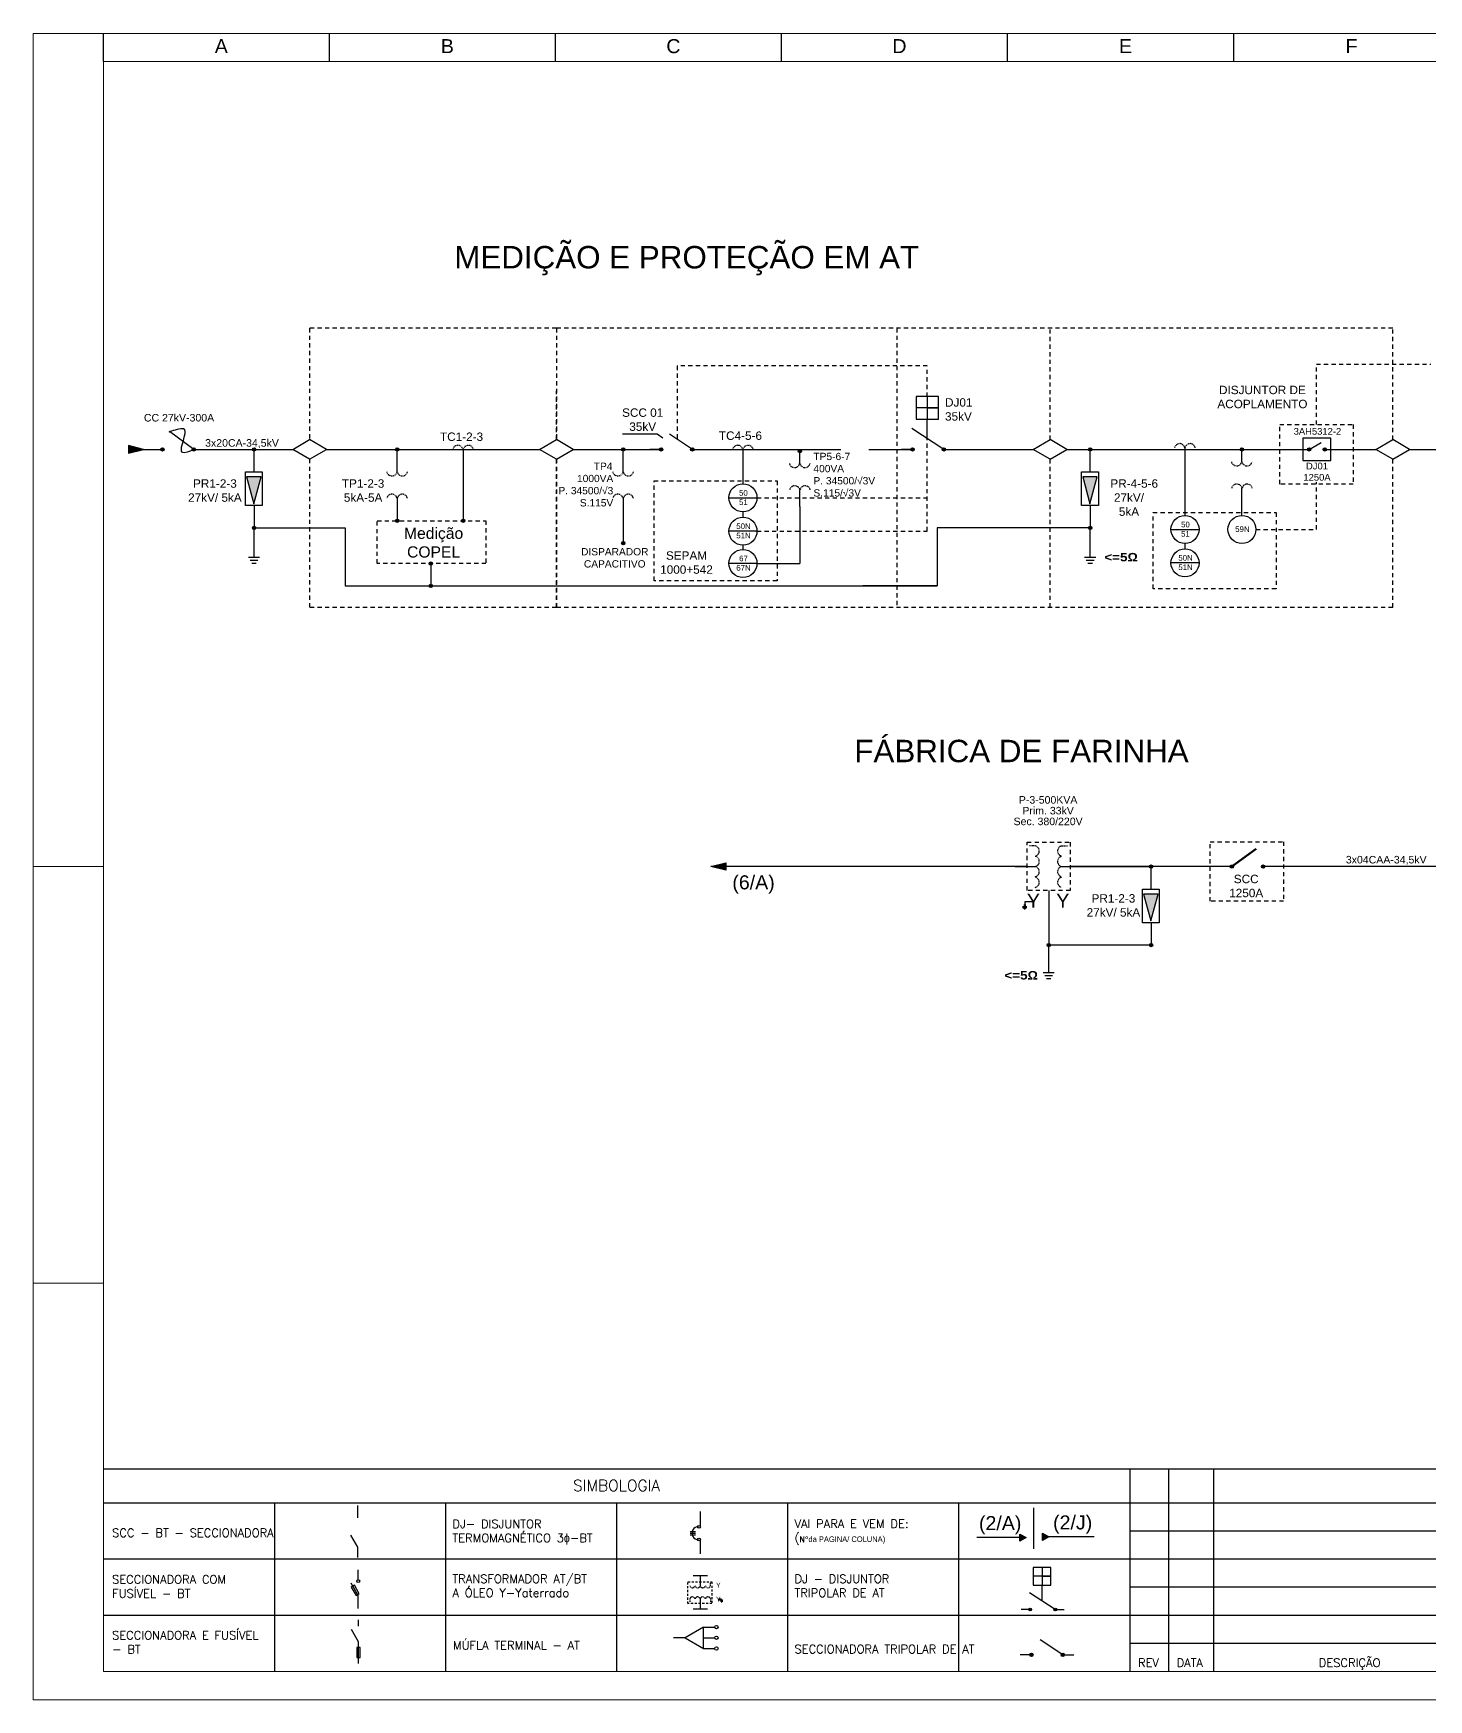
# Model space of a CAD drawing. Header units: millimetres. Extents: x 2138 to 3049, y 1106 to 2505.
# Drawn here: x 2137.5 to 2386.3, y 2207.9 to 2504.9 of the extents above; entities that cross this region are included whole.
import ezdxf

# ---------------------------------------------------------------- set-up
doc = ezdxf.new("R2010")
doc.units = ezdxf.units.MM
doc.linetypes.add('HIDDEN2', pattern=[0.1875, 0.125, -0.0625])
doc.linetypes.add('JIS_02_0.7', pattern=[1.35, 0.75, -0.6])
for name, color, linetype in [('ATER', 4, 'Continuous'), ('CARGA', 251, 'Continuous'), ('COMPONENTES', 7, 'Continuous'), ('DETALHES', 4, 'Continuous'), ('FORMATO', 18, 'Continuous'), ('linhas', 6, 'Continuous'), ('LUMINARIA', 5, 'Continuous'), ('PAINEL', 5, 'JIS_02_0.7'), ('texto', 1, 'Continuous'), ('TIMBRE', 7, 'Continuous')]:
    doc.layers.add(name, color=color, linetype=linetype)
doc.layers.add('CARIMBO', color=6, linetype='Continuous', lineweight=15)
doc.styles.add('ROMANS', font='romans', dxfattribs={"height": 100})
doc.styles.get("Standard").update_dxf_attribs({"font": 'arial.ttf'})

# ---------------------------------------------------------------- blocks, each defined once
blk = doc.blocks.new('A$C221811D9')
at = {"layer": 'CARIMBO', "color": 7}
for p, q in [((0, 0), (0, 59.4)), ((2.5, 29.7), (0, 29.7)), ((2.5, 14.847), (0, 14.847))]:
    blk.add_line(p, q, dxfattribs=at)
at = {"layer": 'CARIMBO', "color": 12}
blk.add_line((2.5, 1), (2.5, 58.4), dxfattribs=at)
blk = doc.blocks.new('DJ tripolar')
at = {"layer": 'COMPONENTES'}
h = blk.add_hatch(color=256, dxfattribs=at)
edge = h.paths.add_edge_path()
edge.add_arc((2, 0), 0.3, 0, 360)
h = blk.add_hatch(color=256, dxfattribs=at)
edge = h.paths.add_edge_path()
edge.add_arc((7.58, 0), 0.3, 0, 360)
at = {"layer": 'CARGA'}
blk.add_line((7.58, 0), (1.84, 3.71), dxfattribs=at)
at = {"layer": 'COMPONENTES'}
for centre in [(2, 0), (7.58, 0)]:
    blk.add_circle(centre, 0.3, dxfattribs=at)
at = {"layer": 'FORMATO'}
for p, q in [((4.61, 9.41), (4.61, 5.41)), ((6.61, 7.41), (2.61, 7.41)), ((4.61, 7.41), (6.61, 7.41)), ((4.61, 1.92), (4.61, 5.41))]:
    blk.add_line(p, q, dxfattribs=at)
blk.add_lwpolyline([(2.61, 5.41), (6.61, 5.41), (6.61, 9.41), (2.61, 9.41)], close=True, dxfattribs=at)
at = {"layer": 'linhas'}
for p, q in [((1.7, 0), (0, 0)), ((7.88, 0), (9.58, 0))]:
    blk.add_line(p, q, dxfattribs=at)
blk = doc.blocks.new('para raio AT')
at = {"layer": 'COMPONENTES'}
h = blk.add_hatch(color=256, dxfattribs=at)
edge = h.paths.add_edge_path()
edge.add_arc((0, 0), 0.3, 0, 360)
h = blk.add_hatch(color=256, dxfattribs=at)
edge = h.paths.add_edge_path()
edge.add_arc((-0.01, -14), 0.3, 0, 360)
at = {"layer": 'FORMATO'}
blk.add_hatch(color=0, dxfattribs=at).paths.add_polyline_path([(-0.05, -9.67), (1.25, -4.9), (-1.34, -4.9)])
at = {"layer": 'COMPONENTES'}
for centre in [(0, 0), (-0.01, -14)]:
    blk.add_circle(centre, 0.3, dxfattribs=at)
at = {"layer": 'FORMATO'}
for points in [[(-1.55, -4), (1.45, -4), (1.45, -10), (-1.55, -10)], [(-0.05, -9.67), (1.25, -4.9), (-1.34, -4.9)]]:
    blk.add_lwpolyline(points, close=True, dxfattribs=at)
at = {"layer": 'linhas'}
for p, q in [((-0.01, -4), (0, 0)), ((-0.01, -10), (-0.01, -14))]:
    blk.add_line(p, q, dxfattribs=at)
blk = doc.blocks.new('SCC SIMPLES')
at = {"layer": 'COMPONENTES'}
blk.add_line((0, -9.91), (-2.5, -5.58), dxfattribs=at)
at = {"layer": 'linhas', "color": 6}
for p, q in [((0, -4.33), (0, 0.1)), ((0, -19.02), (0, -9.91))]:
    blk.add_line(p, q, dxfattribs=at)
blk = doc.blocks.new('Y aterrado')
at = {"layer": 'texto', "lineweight": 50}
for p, q in [((0, 0), (1.05, 0)), ((1.05, 0), (1.05, -0.5)), ((0.65, -0.5), (1.45, -0.5)), ((1.25, -0.6), (0.85, -0.6)), ((1.15, -0.7), (0.95, -0.7)), ((1.05, -0.6), (1.25, -0.6))]:
    blk.add_line(p, q, dxfattribs=at)
at = {"layer": 'texto', "color": 2, "char_height": 1.8, "attachment_point": 1}
for insert in [(-0.94, 6.08), (-0.94, 1.04)]:
    blk.add_mtext_dynamic_manual_height_columns('{\\C1;Y}', width=4.8042, gutter_width=12.5, heights=[0], dxfattribs=dict(at, insert=insert))
blk = doc.blocks.new('TRAFO OLEO Y YATERR')
at = {"layer": 'COMPONENTES', "color": 0, "linetype": 'HIDDEN2'}
for p, q in [((-0.53, 6.34), (-0.53, 7.37)), ((-0.53, 1.62), (-0.53, 0.59))]:
    blk.add_line(p, q, dxfattribs=at)
for centre, start, end in [((-1.44, 6.54), 192.4164, 347.58328), ((-1.44, 1.42), 12.41672, 167.5836)]:
    blk.add_arc(centre, 0.93, start, end, dxfattribs=at)
at = {"layer": 'linhas'}
for p, q in [((-6.76, 9.93), (-4.2, 9.93)), ((-4.2, 9.93), (-1.64, 9.93)), ((-4.2, 9.93), (-4.2, 6.34)), ((-4.2, 1.62), (-4.2, -1.97)), ((-6.76, -1.97), (-4.2, -1.97)), ((-4.2, -1.97), (-1.64, -1.97))]:
    blk.add_line(p, q, dxfattribs=at)
at = {"layer": 'LUMINARIA', "color": 0, "linetype": 'HIDDEN2'}
blk.add_line((-7.92, 1.62), (-7.92, 0.59), dxfattribs=at)
for centre, start, end in [((-7.01, 6.54), 192.41672, 347.5836), ((-5.11, 6.54), 192.41672, 347.5836), ((-3.29, 6.54), 192.4164, 347.58328), ((-7.01, 1.42), 12.4164, 167.58328), ((-5.11, 1.42), 12.4164, 167.58328), ((-3.29, 1.42), 12.41672, 167.5836)]:
    blk.add_arc(centre, 0.93, start, end, dxfattribs=at)
at = {"layer": 'texto', "linetype": 'JIS_02_0.7'}
blk.add_lwpolyline([(-8.58, 7.69), (0, 7.69), (0, 0), (-8.58, 0)], close=True, dxfattribs=at)
at = {"layer": 'texto'}
blk.add_blockref('Y aterrado', (2.38, 1.38), dxfattribs=at)
blk = doc.blocks.new('MÚFLA TERMINAL')
at = {"layer": 'linhas'}
for p, q in [((-2.6, 1.9), (-0.6, 1.9)), ((-2.6, 0), (-0.6, 0)), ((-5.9, -0.01), (-7.93, -0.01)), ((-2.6, -1.91), (-0.6, -1.91))]:
    blk.add_line(p, q, dxfattribs=at)
blk.add_lwpolyline([(-5.9, -0.01), (-2.6, -1.91), (-2.6, 1.9)], close=True, dxfattribs=at)
for centre in [(-0.3, 1.9), (-0.3, 0), (-0.3, -1.91)]:
    blk.add_circle(centre, 0.3, dxfattribs=at)

msp = doc.modelspace()

# ---------------------------------------------------------------- hatches: boundary and pattern name
at = {"layer": 'COMPONENTES'}
h = msp.add_hatch(color=256, dxfattribs=at)
edge = h.paths.add_edge_path()
edge.add_arc((2161.88, 2433.89), 0.07, 0, 360)
h = msp.add_hatch(color=256, dxfattribs=at)
edge = h.paths.add_edge_path()
edge.add_arc((2160.56, 2430.75), 0.3, 0, 360)
h = msp.add_hatch(color=256, dxfattribs=at)
edge = h.paths.add_edge_path()
edge.add_arc((2166.14, 2430.75), 0.3, 0, 360)
h = msp.add_hatch(color=256, dxfattribs=at)
edge = h.paths.add_edge_path()
edge.add_arc((2202.43, 2430.75), 0.3, 0, 360)
h = msp.add_hatch(color=256, dxfattribs=at)
edge = h.paths.add_edge_path()
edge.add_arc((2242.72, 2430.75), 0.3, 0, 360)
h = msp.add_hatch(color=256, dxfattribs=at)
edge = h.paths.add_edge_path()
edge.add_arc((2249.46, 2430.75), 0.3, 0, 360)
h = msp.add_hatch(color=256, dxfattribs=at)
edge = h.paths.add_edge_path()
edge.add_arc((2255.03, 2430.75), 0.3, 0, 360)
h = msp.add_hatch(color=256, dxfattribs=at)
edge = h.paths.add_edge_path()
edge.add_arc((2274.2, 2430.45), 0.3, 0, 360)
h = msp.add_hatch(color=256, dxfattribs=at)
edge = h.paths.add_edge_path()
edge.add_arc((2353.01, 2430.75), 0.3, 0, 360)
h = msp.add_hatch(color=256, dxfattribs=at)
edge = h.paths.add_edge_path()
edge.add_arc((2364.99, 2430.75), 0.3, 0, 360)
h = msp.add_hatch(color=256, dxfattribs=at)
edge = h.paths.add_edge_path()
edge.add_arc((2367.78, 2430.75), 0.3, 0, 360)
h = msp.add_hatch(color=256, dxfattribs=at)
edge = h.paths.add_edge_path()
edge.add_arc((2202.42, 2418.04), 0.3, 0, 360)
h = msp.add_hatch(color=256, dxfattribs=at)
edge = h.paths.add_edge_path()
edge.add_arc((2214.18, 2418.04), 0.3, 0, 360)
h = msp.add_hatch(color=256, dxfattribs=at)
edge = h.paths.add_edge_path()
edge.add_arc((2242.71, 2414.04), 0.3, 0, 360)
h = msp.add_hatch(color=256, dxfattribs=at)
edge = h.paths.add_edge_path()
edge.add_arc((2208.4, 2410.41), 0.3, 0, 360)
h = msp.add_hatch(color=256, dxfattribs=at)
edge = h.paths.add_edge_path()
edge.add_arc((2208.4, 2406.41), 0.3, 0, 360)
h = msp.add_hatch(color=256, dxfattribs=at)
edge = h.paths.add_edge_path()
edge.add_arc((2351.21, 2356.4), 0.3, 0, 360)
h = msp.add_hatch(color=256, dxfattribs=at)
edge = h.paths.add_edge_path()
edge.add_arc((2351.21, 2356.4), 0.3, 0, 360)
h = msp.add_hatch(color=256, dxfattribs=at)
edge = h.paths.add_edge_path()
edge.add_arc((2356.78, 2356.4), 0.3, 0, 360)
h = msp.add_hatch(color=256, dxfattribs=at)
edge = h.paths.add_edge_path()
edge.add_arc((2356.78, 2356.4), 0.3, 0, 360)
h = msp.add_hatch(color=256, dxfattribs=at)
edge = h.paths.add_edge_path()
edge.add_arc((2318.56, 2342.4), 0.3, 0, 360)
h = msp.add_hatch(color=256, dxfattribs=at)
edge = h.paths.add_edge_path()
edge.add_arc((2315.49, 2215.9), 0.3, 0, 360)
h = msp.add_hatch(color=256, dxfattribs=at)
edge = h.paths.add_edge_path()
edge.add_arc((2321.07, 2215.9), 0.3, 0, 360)
at = {"layer": 'linhas'}
for points in [[(2157.2, 2430.75), (2154.5, 2431.43), (2154.5, 2430.08)], [(2258.33, 2356.4), (2261.03, 2357.08), (2261.03, 2355.73)], [(2314.56, 2236.79), (2313.44, 2236.14), (2313.44, 2237.44)], [(2318.59, 2236.92), (2317.46, 2236.27), (2317.46, 2237.57)]]:
    msp.add_hatch(color=256, dxfattribs=at).paths.add_polyline_path(points)

# ---------------------------------------------------------------- linework, layer by layer
at = {"color": 6}
for p, q in [((2254.65, 2237.91), (2255.57, 2237.91)), ((2254.65, 2237.59), (2255.57, 2237.59)), ((2254.65, 2237.27), (2255.57, 2237.27))]:
    msp.add_line(p, q, dxfattribs=at)
at = {"color": 2}
for centre in [(2256.21, 2238.73), (2256.21, 2236.45), (2195.48, 2229.02)]:
    msp.add_circle(centre, 0.253, dxfattribs=at)
at = {"color": 4}
msp.add_arc((2256.11, 2237.59), 1.14, 89.8656, 270.134, dxfattribs=at)
at = {"layer": 'ATER'}
msp.add_line((2195.48, 2226.48), (2194.23, 2228.65), dxfattribs=at)
at = {"layer": 'CARGA'}
for p, q in [((2255.03, 2430.75), (2250.98, 2433.45)), ((2261.55, 2422.13), (2266.55, 2422.13)), ((2266.55, 2416.18), (2261.55, 2416.18)), ((2340.36, 2416.48), (2345.36, 2416.48)), ((2266.55, 2410.43), (2261.55, 2410.43)), ((2345.36, 2410.53), (2340.36, 2410.53)), ((2321.07, 2215.9), (2317.02, 2218.6))]:
    msp.add_line(p, q, dxfattribs=at)
msp.add_lwpolyline([(2363.87, 2428.75), (2368.87, 2428.75), (2368.87, 2432.75), (2363.87, 2432.75)], close=True, dxfattribs=at)
for centre in [(2264.05, 2422.13), (2264.05, 2416.18), (2342.86, 2416.48), (2353.01, 2416.48), (2264.05, 2410.43), (2342.86, 2410.53)]:
    msp.add_circle(centre, 2.5, dxfattribs=at)
at = {"layer": 'CARIMBO', "color": 7}
for p, q in [((2558.04, 2504.91), (2137.54, 2504.91)), ((2558.04, 2207.91), (2137.54, 2207.91))]:
    msp.add_line(p, q, dxfattribs=at)
at = {"layer": 'CARIMBO', "color": 12}
for p, q in [((2553.04, 2499.91), (2150.04, 2499.91)), ((2553.04, 2212.91), (2150.04, 2212.91))]:
    msp.add_line(p, q, dxfattribs=at)
at = {"layer": 'COMPONENTES', "color": 1, "linetype": 'JIS_02_0.7'}
for p, q in [((2230.8, 2452.36), (2186.8, 2452.36)), ((2186.8, 2452.36), (2186.8, 2432.49)), ((2274.8, 2452.36), (2230.8, 2452.36)), ((2230.8, 2452.36), (2230.8, 2432.49)), ((2379.91, 2452.36), (2274.8, 2452.36)), ((2291.47, 2452.36), (2291.47, 2402.57)), ((2318.8, 2432.49), (2318.8, 2452.36)), ((2379.91, 2432.49), (2379.91, 2452.36)), ((2186.8, 2429.02), (2186.8, 2402.57)), ((2230.8, 2402.57), (2230.8, 2429.02)), ((2230.8, 2429.02), (2230.8, 2402.57)), ((2318.8, 2402.57), (2318.8, 2429.03)), ((2379.91, 2402.57), (2379.91, 2429.03)), ((2230.8, 2402.57), (2186.8, 2402.57)), ((2274.8, 2402.57), (2230.8, 2402.57)), ((2379.91, 2402.57), (2274.8, 2402.57))]:
    msp.add_line(p, q, dxfattribs=at)
at = {"layer": 'COMPONENTES'}
for p, q in [((2166.14, 2430.75), (2161.83, 2433.94)), ((2351.21, 2356.4), (2355.52, 2359.58)), ((2195.4, 2235.07), (2194.15, 2237.24)), ((2195.51, 2218.23), (2194.26, 2220.39))]:
    msp.add_line(p, q, dxfattribs=at)
at = {"layer": 'COMPONENTES', "color": 0, "linetype": 'HIDDEN2'}
for p, q in [((2316.16, 2360.07), (2315.12, 2360.07)), ((2320.87, 2360.07), (2321.91, 2360.07))]:
    msp.add_line(p, q, dxfattribs=at)
at = {"layer": 'COMPONENTES', "lineweight": 80}
msp.add_line((2351.21, 2356.4), (2355.52, 2359.58), dxfattribs=at)
at = {"layer": 'COMPONENTES', "color": 0}
for points in [[(2195.08, 2226.48), (2195.64, 2226.8), (2194.78, 2228.31), (2194.22, 2227.99)], [(2195.19, 2215.45), (2195.83, 2215.45), (2195.83, 2217.19), (2195.19, 2217.19)]]:
    msp.add_lwpolyline(points, close=True, dxfattribs=at)
at = {"layer": 'COMPONENTES'}
for centre, radius in [((2161.88, 2433.89), 0.07), ((2160.56, 2430.75), 0.3), ((2166.14, 2430.75), 0.3), ((2202.43, 2430.75), 0.3), ((2242.72, 2430.75), 0.3), ((2249.46, 2430.75), 0.3), ((2255.03, 2430.75), 0.3), ((2274.2, 2430.45), 0.3), ((2353.01, 2430.75), 0.3), ((2364.99, 2430.75), 0.3), ((2367.78, 2430.75), 0.3), ((2202.42, 2418.04), 0.3), ((2214.18, 2418.04), 0.3), ((2242.71, 2414.04), 0.3), ((2208.4, 2410.41), 0.3), ((2208.4, 2406.41), 0.3), ((2351.21, 2356.4), 0.3), ((2351.21, 2356.4), 0.3), ((2356.78, 2356.4), 0.3), ((2356.78, 2356.4), 0.3), ((2318.56, 2342.4), 0.3), ((2315.49, 2215.9), 0.3), ((2321.07, 2215.9), 0.3)]:
    msp.add_circle(centre, radius, dxfattribs=at)
at = {"layer": 'COMPONENTES', "color": 0, "linetype": 'HIDDEN2'}
for centre, start, end in [((2215.09, 2430.55), 12.4167, 167.5836), ((2264.96, 2430.55), 12.4167, 167.5836), ((2343.77, 2430.85), 12.4167, 167.5836), ((2203.33, 2426.95), 192.4164, 347.5833), ((2243.62, 2426.95), 192.4164, 347.5833), ((2275.11, 2428.45), 192.4164, 347.5833), ((2353.91, 2428.75), 192.4164, 347.5833), ((2275.14, 2423.34), 12.4167, 167.5836), ((2353.95, 2423.64), 12.4167, 167.5836), ((2203.33, 2421.84), 12.4167, 167.5836), ((2243.62, 2421.84), 12.4167, 167.5836), ((2315.96, 2359.17), 282.4164, 77.5833), ((2321.07, 2359.17), 102.4167, 257.5836)]:
    msp.add_arc(centre, 0.93, start, end, dxfattribs=at)
at = {"layer": 'COMPONENTES'}
msp.add_open_spline([(2166.14, 2430.75), (2166.14, 2430.75), (2162.99, 2429.18), (2164.5, 2432.45), (2164.8, 2434.94), (2162.5, 2434.11), (2161.95, 2433.92)], degree=3, knots=[0, 0, 0, 0, 1.774826, 4.923616, 6.194125, 7.903037, 7.903037, 7.903037, 7.903037], dxfattribs=at)
at = {"layer": 'DETALHES', "color": 7}
for p, q in [((2333, 2249.08), (2333, 2212.91)), ((2150.04, 2243), (2333, 2243)), ((2180.53, 2243), (2180.53, 2212.91)), ((2211.03, 2243), (2211.03, 2212.91)), ((2241.52, 2243), (2241.52, 2212.91)), ((2272.01, 2243), (2272.01, 2212.91)), ((2302.5, 2243), (2302.5, 2212.91)), ((2150.04, 2233), (2333, 2233)), ((2150.04, 2223), (2333, 2223))]:
    msp.add_line(p, q, dxfattribs=at)
at = {"layer": 'FORMATO', "linetype": 'JIS_02_0.7'}
for p, q in [((2296.91, 2445.62), (2252.3, 2445.62)), ((2252.3, 2445.62), (2252.3, 2432.58)), ((2296.91, 2440.16), (2296.91, 2445.62)), ((2366.28, 2435.18), (2366.28, 2445.92)), ((2366.28, 2445.92), (2386.68, 2445.92)), ((2296.91, 2416.18), (2296.91, 2432.67)), ((2366.28, 2416.48), (2366.28, 2424.89)), ((2266.55, 2422.13), (2296.91, 2422.13)), ((2266.55, 2416.18), (2296.91, 2416.18)), ((2355.51, 2416.48), (2366.28, 2416.48))]:
    msp.add_line(p, q, dxfattribs=at)
at = {"layer": 'FORMATO'}
for p, q in [((2274.2, 2420.6), (2274.2, 2410.43)), ((2266.55, 2410.43), (2274.2, 2410.43)), ((2150.04, 2249.08), (2333, 2249.08))]:
    msp.add_line(p, q, dxfattribs=at)
at = {"layer": 'linhas', "color": 7}
for p, q in [((2150.04, 2499.91), (2150.04, 2504.91)), ((2150.04, 2499.91), (2150.04, 2504.91)), ((2190.34, 2499.91), (2190.34, 2504.91)), ((2190.34, 2499.91), (2190.34, 2504.91)), ((2230.64, 2499.91), (2230.64, 2504.91)), ((2270.94, 2499.91), (2270.94, 2504.91)), ((2311.24, 2499.91), (2311.24, 2504.91)), ((2351.54, 2499.91), (2351.54, 2504.91)), ((2315.9, 2234.77), (2315.9, 2242.08))]:
    msp.add_line(p, q, dxfattribs=at)
at = {"layer": 'linhas'}
for p, q in [((2183.8, 2430.75), (2186.8, 2432.49)), ((2189.8, 2430.75), (2186.8, 2432.49)), ((2227.8, 2430.75), (2230.8, 2432.49)), ((2233.8, 2430.75), (2230.8, 2432.49)), ((2315.8, 2430.76), (2318.8, 2432.49)), ((2321.8, 2430.76), (2318.8, 2432.49)), ((2376.91, 2430.76), (2379.91, 2432.49)), ((2382.91, 2430.76), (2379.91, 2432.49)), ((2157.2, 2430.75), (2160.86, 2430.75)), ((2165.84, 2430.75), (2183.8, 2430.75)), ((2186.8, 2429.02), (2183.8, 2430.75)), ((2186.8, 2429.02), (2189.8, 2430.75)), ((2189.8, 2430.75), (2227.8, 2430.75)), ((2202.42, 2426.75), (2202.43, 2430.75)), ((2214.18, 2430.75), (2214.18, 2418.04)), ((2230.8, 2429.02), (2227.8, 2430.75)), ((2230.8, 2429.02), (2233.8, 2430.75)), ((2233.8, 2430.75), (2249.76, 2430.75)), ((2242.71, 2426.75), (2242.72, 2430.75)), ((2249.16, 2430.75), (2247.46, 2430.75)), ((2254.73, 2430.75), (2281.5, 2430.75)), ((2255.33, 2430.75), (2257.03, 2430.75)), ((2264.05, 2430.75), (2264.05, 2424.63)), ((2274.2, 2428.24), (2274.2, 2430.45)), ((2286.48, 2430.75), (2294.6, 2430.75)), ((2299.58, 2430.75), (2315.81, 2430.75)), ((2318.8, 2429.03), (2315.8, 2430.76)), ((2318.8, 2429.03), (2321.8, 2430.76)), ((2321.79, 2430.75), (2365.29, 2430.75)), ((2342.86, 2431.05), (2342.86, 2418.98)), ((2353.01, 2428.54), (2353.01, 2430.75)), ((2367.48, 2430.75), (2376.91, 2430.75)), ((2379.91, 2429.03), (2376.91, 2430.76)), ((2379.91, 2429.03), (2382.91, 2430.76)), ((2382.9, 2430.75), (2397.44, 2430.75)), ((2274.2, 2420.6), (2274.2, 2423.54)), ((2353.01, 2418.98), (2353.01, 2423.84)), ((2202.42, 2422.04), (2202.42, 2418.04)), ((2242.71, 2422.04), (2242.71, 2414.04)), ((2264.05, 2419.63), (2264.05, 2418.68)), ((2176.89, 2416.75), (2193.12, 2416.75)), ((2176.89, 2411.54), (2176.89, 2416.45)), ((2193.12, 2416.75), (2193.12, 2406.41)), ((2325.97, 2416.75), (2298.66, 2416.75)), ((2298.66, 2416.75), (2298.66, 2406.41)), ((2325.96, 2411.54), (2325.96, 2416.45)), ((2264.05, 2413.68), (2264.05, 2412.93)), ((2342.86, 2413.98), (2342.86, 2413.03)), ((2175.89, 2411.54), (2177.89, 2411.54)), ((2176.19, 2411.01), (2177.59, 2411.01)), ((2176.49, 2410.49), (2177.29, 2410.49)), ((2208.4, 2410.41), (2208.4, 2406.41)), ((2324.96, 2411.54), (2326.96, 2411.54)), ((2325.26, 2411.01), (2326.66, 2411.01)), ((2325.56, 2410.49), (2326.36, 2410.49)), ((2193.12, 2406.41), (2285.4, 2406.41)), ((2298.66, 2406.41), (2285.4, 2406.41)), ((2285.4, 2406.41), (2298.66, 2406.41)), ((2314.71, 2356.4), (2258.33, 2356.4)), ((2312.57, 2356.4), (2316.16, 2356.4)), ((2320.87, 2356.4), (2336.52, 2356.4)), ((2351.51, 2356.4), (2322.4, 2356.4)), ((2351.51, 2356.4), (2322.4, 2356.4)), ((2390.29, 2356.4), (2356.48, 2356.4)), ((2318.56, 2352.14), (2318.56, 2342.4)), ((2336.82, 2342.4), (2318.56, 2342.4)), ((2318.56, 2337.49), (2318.56, 2342.4)), ((2317.56, 2337.49), (2319.56, 2337.49)), ((2317.86, 2336.96), (2319.26, 2336.96)), ((2318.16, 2336.43), (2318.96, 2336.43)), ((2313.81, 2236.79), (2305.72, 2236.79)), ((2326.69, 2236.92), (2318.59, 2236.92)), ((2315.19, 2215.9), (2313.49, 2215.9)), ((2321.37, 2215.9), (2323.07, 2215.9))]:
    msp.add_line(p, q, dxfattribs=at)
at = {"layer": 'linhas', "linetype": 'JIS_02_0.7'}
for p, q in [((2248.21, 2425.15), (2270.14, 2425.15)), ((2248.21, 2407.34), (2248.21, 2425.15)), ((2270.14, 2425.15), (2270.14, 2407.34)), ((2337.16, 2419.5), (2359.1, 2419.5)), ((2337.16, 2405.92), (2337.16, 2419.5)), ((2359.1, 2419.5), (2359.1, 2405.92)), ((2270.14, 2407.34), (2248.21, 2407.34)), ((2359.1, 2405.92), (2337.16, 2405.92))]:
    msp.add_line(p, q, dxfattribs=at)
at = {"layer": 'linhas', "color": 6}
for p, q in [((2195.4, 2240.3), (2195.4, 2242.52)), ((2256.49, 2238.77), (2256.49, 2241.47)), ((2256.49, 2233.9), (2256.49, 2236.45)), ((2195.4, 2233.24), (2195.4, 2235.07)), ((2195.48, 2229.27), (2195.48, 2231.06)), ((2195.48, 2224.15), (2195.48, 2226.48)), ((2195.51, 2221.02), (2195.51, 2222.15)), ((2195.51, 2214.37), (2195.51, 2218.23))]:
    msp.add_line(p, q, dxfattribs=at)
at = {"layer": 'linhas'}
for points in [[(2154.5, 2430.08), (2157.2, 2430.75), (2154.5, 2431.43), (2154.5, 2430.08)], [(2261.03, 2355.73), (2258.33, 2356.4), (2261.03, 2357.08), (2261.03, 2355.73)]]:
    msp.add_lwpolyline(points, dxfattribs=at)
for points in [[(2314.56, 2236.79), (2313.44, 2236.14), (2313.44, 2237.44)], [(2318.59, 2236.92), (2317.46, 2236.27), (2317.46, 2237.57)]]:
    msp.add_lwpolyline(points, close=True, dxfattribs=at)
at = {"layer": 'LUMINARIA', "color": 0, "linetype": 'HIDDEN2'}
for centre, start, end in [((2213.23, 2430.55), 12.4167, 167.5836), ((2263.1, 2430.55), 12.4167, 167.5836), ((2341.91, 2430.85), 12.4167, 167.5836), ((2201.47, 2426.95), 192.4164, 347.5833), ((2241.76, 2426.95), 192.4164, 347.5833), ((2273.25, 2428.45), 192.4164, 347.5833), ((2352.06, 2428.75), 192.4164, 347.5833), ((2273.29, 2423.34), 12.4167, 167.5836), ((2352.1, 2423.64), 12.4167, 167.5836), ((2201.47, 2421.84), 12.4167, 167.5836), ((2241.76, 2421.84), 12.4167, 167.5836), ((2315.96, 2357.31), 282.4164, 77.5833), ((2321.07, 2357.31), 102.4167, 257.5836), ((2315.96, 2355.49), 282.4167, 77.5836), ((2321.07, 2355.49), 102.4164, 257.5833), ((2315.96, 2353.59), 282.4167, 77.5836), ((2321.07, 2353.59), 102.4164, 257.5833)]:
    msp.add_arc(centre, 0.93, start, end, dxfattribs=at)
at = {"layer": 'PAINEL'}
msp.add_line((2230.8, 2432.49), (2230.8, 2441.21), dxfattribs=at)
at = {"layer": 'PAINEL', "linetype": 'JIS_02_0.7'}
for points in [[(2359.74, 2435.18), (2372.85, 2435.18), (2372.85, 2424.57), (2359.74, 2424.57)], [(2347.32, 2360.83), (2360.43, 2360.83), (2360.43, 2350.22), (2347.32, 2350.22)]]:
    msp.add_lwpolyline(points, close=True, dxfattribs=at)
at = {"layer": 'PAINEL'}
msp.add_lwpolyline([(2198.84, 2418.04), (2218.23, 2418.04), (2218.23, 2410.41), (2198.84, 2410.41)], close=True, dxfattribs=at)
at = {"layer": 'texto'}
for p, q in [((2242.6, 2433.53), (2248.76, 2433.53)), ((2248.76, 2433.53), (2249.76, 2432.8)), ((2316.02, 2350.12), (2314.29, 2350.12)), ((2314.29, 2350.12), (2314.29, 2349.64))]:
    msp.add_line(p, q, dxfattribs=at)
at = {"layer": 'texto', "lineweight": 50}
for p, q in [((2314.29, 2349.64), (2314.29, 2349.14)), ((2314.69, 2349.14), (2313.89, 2349.14)), ((2314.29, 2349.04), (2314.09, 2349.04)), ((2314.09, 2349.04), (2314.49, 2349.04)), ((2314.19, 2348.94), (2314.39, 2348.94))]:
    msp.add_line(p, q, dxfattribs=at)
at = {"layer": 'texto', "linetype": 'JIS_02_0.7'}
msp.add_lwpolyline([(2314.71, 2352.14), (2314.71, 2360.72), (2322.4, 2360.72), (2322.4, 2352.14)], close=True, dxfattribs=at)
at = {"layer": 'TIMBRE'}
for p, q in [((2333, 2249.08), (2437.54, 2249.08)), ((2340, 2212.91), (2340, 2249.08)), ((2348, 2212.91), (2348, 2249.08)), ((2333, 2243), (2437.54, 2243)), ((2333, 2238), (2437.54, 2238)), ((2333, 2233), (2437.54, 2233)), ((2333, 2228), (2437.54, 2228)), ((2333, 2223), (2437.54, 2223)), ((2333, 2218), (2437.54, 2218))]:
    msp.add_line(p, q, dxfattribs=at)

# ---------------------------------------------------------------- block references
at = {"layer": 'ATER', "xscale": 5, "yscale": 5, "zscale": 5}
msp.add_blockref('A$C221811D9', (2137.54, 2207.91), dxfattribs=at)
at = {"layer": 'FORMATO'}
for name, p in [('DJ tripolar', (2292.3, 2430.75)), ('para raio AT', (2176.9, 2430.75)), ('para raio AT', (2325.97, 2430.75)), ('para raio AT', (2336.82, 2356.4))]:
    msp.add_blockref(name, p, dxfattribs=at)
at = {"layer": 'FORMATO', "xscale": 0.8, "yscale": 0.8, "zscale": 0.8}
msp.add_blockref('DJ tripolar', (2313.68, 2223.97), dxfattribs=at)
at = {"layer": 'linhas', "xscale": 0.5, "yscale": 0.5, "zscale": 0.5, "rotation": 270}
msp.add_blockref('SCC SIMPLES', (2369.94, 2430.75), dxfattribs=at)
at = {"layer": 'texto', "xscale": 0.5, "yscale": 0.5, "zscale": 0.5}
msp.add_blockref('TRAFO OLEO Y YATERR', (2258.53, 2225.06), dxfattribs=at)
at = {"layer": 'texto'}
msp.add_blockref('MÚFLA TERMINAL', (2259.63, 2218.94), dxfattribs=at)

# ---------------------------------------------------------------- texts
at = {"layer": 'CARGA', "char_height": 1, "attachment_point": 1}
for s, insert in [('50\\P51', (2263.36, 2423.5)), ('50\\P51', (2342.17, 2417.86)), ('\\pxqc;50N\\P51N', (2261.43, 2417.56)), ('\\pxqc;59N', (2350.38, 2417.04)), ('\\pxqc;67\\P67N', (2261.43, 2411.81)), ('\\pxqc;50N\\P51N', (2340.24, 2411.91))]:
    msp.add_mtext_dynamic_manual_height_columns(s, width=5.4263, gutter_width=12.5, heights=[0], dxfattribs=dict(at, insert=insert))
at = {"layer": 'DETALHES', "color": 5, "insert": (2241.52, 2246.08), "char_height": 2, "width": 60.986, "attachment_point": 5, "style": 'ROMANS'}
msp.add_mtext('SIMBOLOGIA', dxfattribs=at)
at = {"layer": 'DETALHES', "color": 3, "char_height": 1.5, "attachment_point": 4, "style": 'ROMANS'}
for s, insert, width in [('DJ- DISJUNTOR TERMOMAGNÉTICO 3ɸ-BT', (2212.26, 2237.76), 30.493), ('VAI PARA E VEM DE: \\P({\\H0.66667x;N\\fArial Black|b0|i0|c0|p34;°\\fMS Shell Dlg 2|b0|i0|c0|p0;da PAGINA/ COLUNA\\H1.0625x;)}', (2273.25, 2237.76), 30.493), ('SCC - BT - SECCIONADORA ', (2151.59, 2237.65), 30.493), ('TRANSFORMADOR AT/BT\\PA ÓLEO Y-Yaterrado', (2212.26, 2228.2), 30.493), ('SECCIONADORA COM FUSÍVEL - BT', (2151.59, 2228.09), 30.493), ('DJ - DISJUNTOR TRIPOLAR DE AT', (2273.25, 2228.2), 26.466), ('SECCIONADORA E FUSÍVEL - BT', (2151.59, 2218.15), 28.7852), ('MÚFLA TERMINAL - AT', (2212.35, 2217.6), 30.493), ('SECCIONADORA TRIPOLAR DE AT', (2273.25, 2216.92), 30.493)]:
    msp.add_mtext(s, dxfattribs=dict(at, insert=insert, width=width))
at = {"layer": 'linhas', "color": 2, "char_height": 2.5}
for s, width, insert, attachment_point in [('\\pxqc;{\\C7;A}', 4.6452, (2168.73, 2503.88), 1), ('\\pxqc;{\\C7;B}', 4.6452, (2209.03, 2503.88), 1), ('\\pxqc;{\\C7;C}', 4.6452, (2249.33, 2503.88), 1), ('\\pxqc;{\\C7;D}', 4.6452, (2289.63, 2503.88), 1), ('\\pxqc;{\\C7;E}', 4.6452, (2329.93, 2503.88), 1), ('\\pxqc;{\\C7;F}', 4.6452, (2370.23, 2503.88), 1), ('\\pxqc;{\\C256;(6/A)}', 9.9413, (2270.91, 2354.84), 3), ('\\pxqc;{\\C256;(2/A)}', 9.9413, (2304.94, 2240.63), 1), ('\\pxqc;{\\C256;(2/J)}', 9.9413, (2317.86, 2240.75), 1)]:
    msp.add_mtext_dynamic_manual_height_columns(s, width=width, gutter_width=12.5, heights=[0], dxfattribs=dict(at, insert=insert, attachment_point=attachment_point))
at = {"layer": 'PAINEL'}
for s, width, insert, char_height, attachment_point in [('\\pxqc;{\\C7;MEDIÇÃO E PROTEÇÃO EM AT}', 105.7264, (2201.17, 2467.01), 4, 1), ('\\pxqc;Medição COPEL', 18.6621, (2199.57, 2416.81), 2, 1), ('\\pxqc;{\\C7;FÁBRICA DE FARINHA}', 65.4242, (2346.42, 2379), 4, 3)]:
    msp.add_mtext_dynamic_manual_height_columns(s, width=width, gutter_width=12.5, heights=[0], dxfattribs=dict(at, insert=insert, char_height=char_height, attachment_point=attachment_point))
at = {"layer": 'texto', "color": 150, "style": 'ROMANS'}
for s, p in [('DESCRIÇÃO', (2366.72, 2213.74)), ('REV', (2334.48, 2213.74)), ('DATA', (2341.36, 2213.74))]:
    msp.add_text(s, height=1.5, dxfattribs=at).set_placement(p)
at = {"layer": 'texto'}
for s, width, insert, char_height, attachment_point in [('\\pxqc;DISJUNTOR DE ACOPLAMENTO', 16.5279, (2348.4, 2442.1), 1.5, 1), ('\\pxql;DJ01\\P35kV', 6.6287, (2300.08, 2439.88), 1.5, 1), ('\\pxqr;{\\H0.48x;CC 27kV-300A}', 12.7803, (2157, 2437.07), 2.8, 1), ('\\pxqc;SCC 01\\P35kV', 8.073, (2242.14, 2438.06), 1.5, 1), ('\\pxqr;{\\H0.48x;3x20CA-34,5kV}', 23.2867, (2158.03, 2432.58), 2.8, 1), ('\\pxqc;TC1-2-3', 6.6287, (2210.57, 2433.76), 1.5, 1), ('\\pxqc;TC4-5-6', 6.6287, (2260.29, 2433.95), 1.5, 1), ('\\pxqc;3AH5312-2', 8.9376, (2362, 2434.57), 1.2, 1), ('TP5-6-7\\P400VA\\PP. 34500/√3V{\\H0.70833x;\\P}S.115/√3V', 14.2709, (2276.62, 2430.15), 1.3, 1), ('\\pxqr;TP4', 6.6287, (2234.16, 2428.4), 1.3, 1), ('\\pxqc;DJ01\\P1250A', 6.6287, (2363.08, 2428.38), 1.2, 1), ('\\pxqc;PR1-2-3\\P27kV/ 5kA', 9.8436, (2164.99, 2425.42), 1.5, 1), ('\\pxqc;TP1-2-3\\P5kA-5A', 6.6287, (2193.02, 2425.42), 1.5, 1), ('\\pxqr;1000VA\\PP. 34500/√3{\\H0.70833x;\\P}S.115V', 11.1321, (2229.8, 2426.22), 1.3, 1), ('PR-4-5-6\\P\\pxqc;27kV/ 5kA', 6.6287, (2329.56, 2425.42), 1.5, 1), ('\\pxqc;DISPARADOR CAPACITIVO', 8.9162, (2236.74, 2413.17), 1.3, 1), ('\\pxqc;SEPAM 1000+542', 8.9162, (2249.53, 2412.59), 1.5, 1), ('{\\fArial Black|b0|i0|c0|p34;\\H0.6x;<=5Ω}', 6.2275, (2334.45, 2412.3), 2.5, 3), ('\\pxqr;{\\H0.48x;3x04CAA-34,5kV}', 23.2867, (2385.94, 2358.3), 2.8, 3), ('\\pxqc;SCC\\P1250A', 6.6287, (2350.46, 2354.94), 1.5, 1), ('Y   Y', 7.8034, (2314.67, 2351.56), 2.5, 1), ('\\pxqc;PR1-2-3\\P27kV/ 5kA', 9.8436, (2325.18, 2351.48), 1.5, 1), ('{\\fArial Black|b0|i0|c0|p34;\\H0.6x;<=5Ω}', 6.2275, (2310.66, 2337.77), 2.5, 1)]:
    msp.add_mtext_dynamic_manual_height_columns(s, width=width, gutter_width=12.5, heights=[0], dxfattribs=dict(at, insert=insert, char_height=char_height, attachment_point=attachment_point))
at = {"layer": 'texto', "insert": (2311.87, 2368.96), "char_height": 2.8, "attachment_point": 1, "line_spacing_factor": 0.857143}
msp.add_mtext_dynamic_manual_height_columns('\\pxqc;{\\H0.48x;P-3-500KVA\\PPrim. 33kV \\PSec. 380/220V}', width=13.1751, gutter_width=12.5, heights=[0], dxfattribs=at)

doc.saveas('drawing.dxf')
